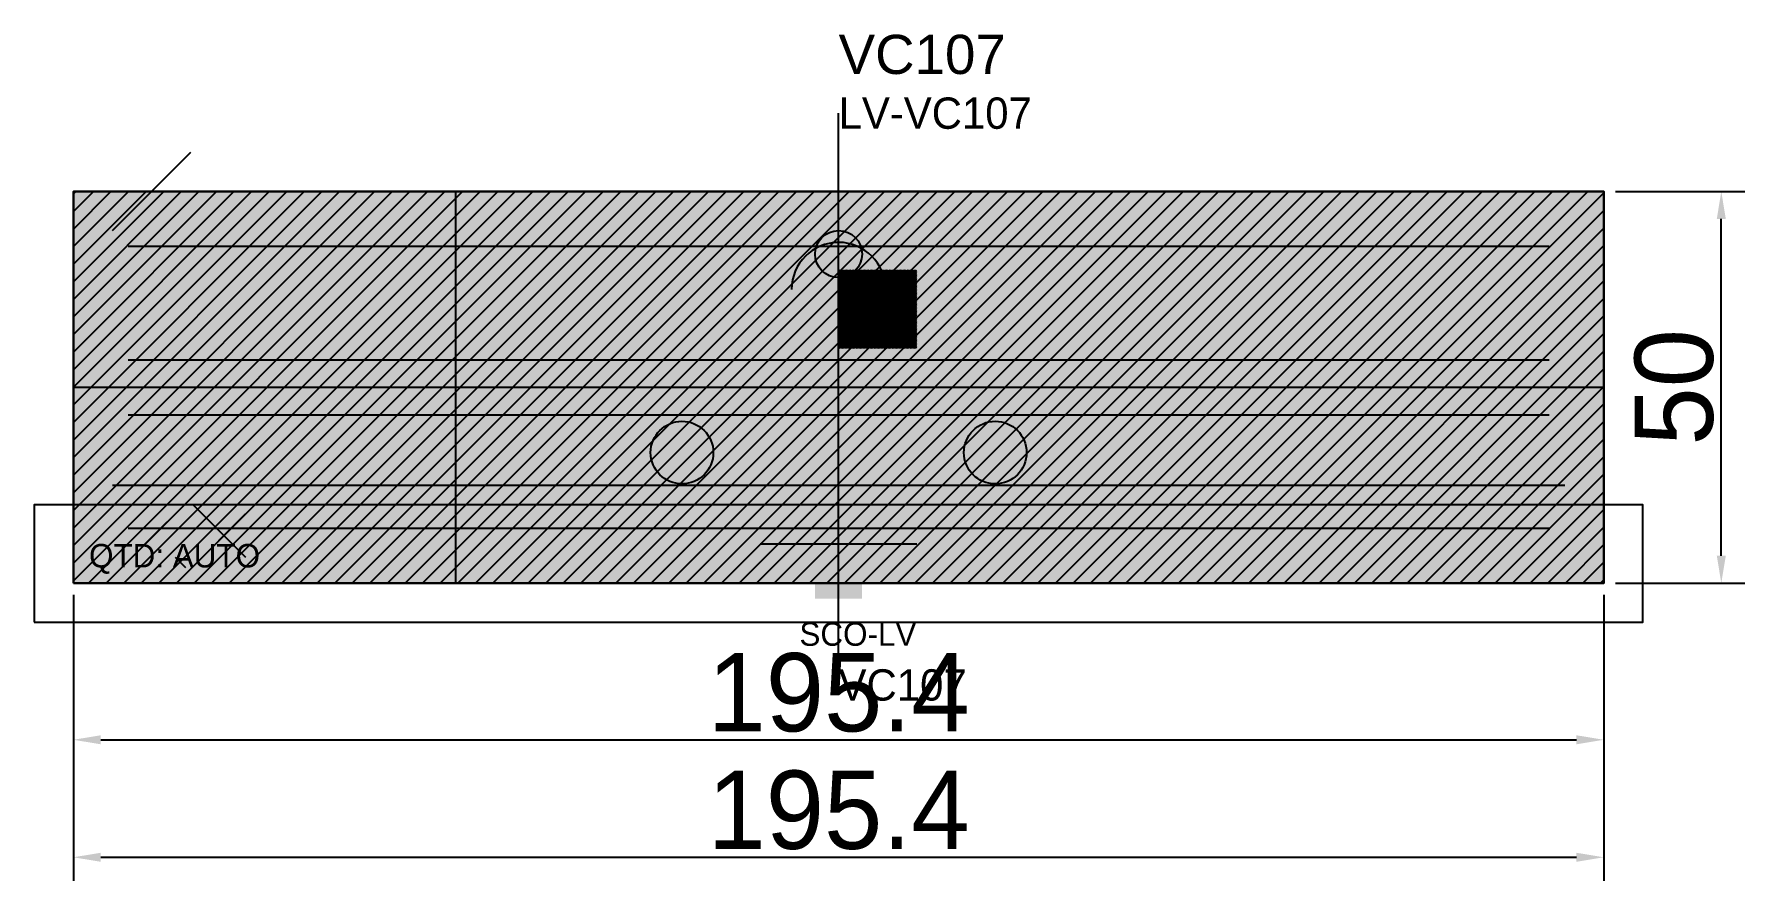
# Model space of a CAD drawing. Header units: metres. Extents: x 12791 to 13009, y 13121 to 13229.
import ezdxf

# ---------------------------------------------------------------- set-up
doc = ezdxf.new("R2010")
doc.units = ezdxf.units.M
for name, color, linetype in [('BARRA DE ANCORAGEM', 251, 'CONTINUOUS'), ('barrote', 251, 'CONTINUOUS'), ('CONCRETO', 251, 'CONTINUOUS'), ('COTA', 241, 'CONTINUOUS'), ('cotas', 241, 'CONTINUOUS'), ('Demarcação 1', 251, 'CONTINUOUS'), ('Demarcação 2', 254, 'CONTINUOUS'), ('Hachura', 251, 'CONTINUOUS'), ('HACHURA MADEIRAS', 1, 'CONTINUOUS'), ('Laje_Perimetro', 7, 'CONTINUOUS'), ('material do compensado', 7, 'CONTINUOUS'), ('NOMENCLATURA', 7, 'CONTINUOUS'), ('Painéis', 200, 'CONTINUOUS'), ('PONTALETE', 7, 'CONTINUOUS'), ('presilha', 1, 'CONTINUOUS'), ('Reaproveitamento', 251, 'CONTINUOUS'), ('SARR_3.5x7', 81, 'CONTINUOUS'), ('SCO-___-LAJ', 2, 'CONTINUOUS'), ('TENSOR', 3, 'CONTINUOUS'), ('texto', 7, 'CONTINUOUS'), ('Texto Qtd Sarr', 242, 'CONTINUOUS')]:
    doc.layers.add(name, color=color, linetype=linetype)
doc.styles.add('STR_STANDARD', font='arial.ttf')
doc.dimstyles.new('EZ DXF', dxfattribs={"dimtxt": 10, "dimasz": 3.5, "dimexe": 3, "dimexo": 1.5, "dimgap": 1, "dimtad": 1, "dimdec": 1, "dimdsep": 46, "dimcen": 2.5, "dimazin": 3, "dimtfac": 1, "dimtmove": 0, "dimatfit": 3})

msp = doc.modelspace()

# ---------------------------------------------------------------- hatches: boundary and pattern name
at = {"layer": 'Hachura'}
h = msp.add_hatch(color=3, dxfattribs=at)
h.dxf.hatch_style = 1
h.paths.add_polyline_path([(12795.5914, 13158.9905), (12991.037392, 13158.9905), (12991.037392, 13208.9905), (12795.5914, 13208.9905)])
h = msp.add_hatch(dxfattribs=at)
h.set_pattern_fill('ANSI31', scale=0.5)
h.paths.add_polyline_path([(12795.5914, 13158.9905), (12991.037392, 13158.9905), (12991.037392, 13208.9905), (12795.5914, 13208.9905)])
h = msp.add_hatch(color=3, dxfattribs=at)
h.dxf.hatch_style = 1
h.paths.add_polyline_path([(12795.5914, 13158.9905), (12991.037392, 13158.9905), (12991.037392, 13208.9905), (12795.5914, 13208.9905)])
h = msp.add_hatch(dxfattribs=at)
h.set_pattern_fill('ANSI31', scale=0.5)
h.paths.add_polyline_path([(12795.5914, 13158.9905), (12991.037392, 13158.9905), (12991.037392, 13208.9905), (12795.5914, 13208.9905)])
at = {"layer": 'HACHURA MADEIRAS'}
h = msp.add_hatch(dxfattribs=at)
h.set_pattern_fill('ANSI31', scale=2)
h.paths.add_polyline_path([(12797.5914, 13160.9905), (12807.5914, 13160.9905), (12807.5914, 13170.9905), (12797.5914, 13170.9905)])
h = msp.add_hatch(dxfattribs=at)
h.set_pattern_fill('ANSI31', scale=2)
h.paths.add_polyline_path([(12797.5914, 13160.9905), (12807.5914, 13160.9905), (12807.5914, 13170.9905), (12797.5914, 13170.9905)])
at = {"layer": 'material do compensado'}
h = msp.add_hatch(dxfattribs=at)
h.set_pattern_fill('ANSI37', scale=2)
h.paths.add_polyline_path([(12808.5914, 13160.9905), (12817.5914, 13160.9905), (12817.5914, 13168.9905), (12808.5914, 13168.9905)])
h = msp.add_hatch(dxfattribs=at)
h.set_pattern_fill('ANSI37', scale=2)
h.paths.add_polyline_path([(12808.5914, 13160.9905), (12817.5914, 13160.9905), (12817.5914, 13168.9905), (12808.5914, 13168.9905)])
at = {"layer": 'Reaproveitamento'}
h = msp.add_hatch(dxfattribs=at)
h.set_pattern_fill('SOLID')
h.paths.add_polyline_path([(12893.314396, 13188.9905), (12903.314396, 13188.9905), (12903.314396, 13198.9905), (12893.314396, 13198.9905)])
h = msp.add_hatch(dxfattribs=at)
h.set_pattern_fill('SOLID')
h.paths.add_polyline_path([(12893.314396, 13188.9905), (12903.314396, 13188.9905), (12903.314396, 13198.9905), (12893.314396, 13198.9905)])

# ---------------------------------------------------------------- linework, layer by layer
at = {"layer": 'BARRA DE ANCORAGEM'}
msp.add_line((12800.5914, 13203.9905), (12810.5914, 13213.9905), dxfattribs=at)
msp.add_line((12800.5914, 13203.9905), (12810.5914, 13213.9905), dxfattribs=at)
at = {"layer": 'barrote'}
msp.add_line((12800.5914, 13171.4905), (12986.037392, 13171.4905), dxfattribs=at)
msp.add_line((12800.5914, 13171.4905), (12986.037392, 13171.4905), dxfattribs=at)
at = {"layer": 'CONCRETO'}
msp.add_solid([(12890.314396, 13160.9905), (12896.314396, 13160.9905), (12890.314396, 13156.9905), (12896.314396, 13156.9905)], dxfattribs=at)
msp.add_solid([(12890.314396, 13160.9905), (12896.314396, 13160.9905), (12890.314396, 13156.9905), (12896.314396, 13156.9905)], dxfattribs=at)
at = {"layer": 'Demarcação 1'}
msp.add_line((12795.5914, 13183.9905), (12991.037392, 13183.9905), dxfattribs=at)
msp.add_line((12795.5914, 13183.9905), (12991.037392, 13183.9905), dxfattribs=at)
at = {"layer": 'Demarcação 2'}
msp.add_line((12844.452898, 13158.9905), (12844.452898, 13208.9905), dxfattribs=at)
msp.add_line((12844.452898, 13158.9905), (12844.452898, 13208.9905), dxfattribs=at)
at = {"layer": 'Laje_Perimetro'}
msp.add_lwpolyline([(12790.5914, 13153.9905), (12996.037392, 13153.9905), (12996.037392, 13168.9905), (12790.5914, 13168.9905)], close=True, dxfattribs=at)
msp.add_lwpolyline([(12790.5914, 13153.9905), (12996.037392, 13153.9905), (12996.037392, 13168.9905), (12790.5914, 13168.9905)], close=True, dxfattribs=at)
at = {"layer": 'Painéis'}
for points in [[(12795.5914, 13158.9905), (12795.5914, 13208.9905)], [(12795.5914, 13158.9905), (12991.037392, 13158.9905), (12991.037392, 13208.9905), (12795.5914, 13208.9905)], [(12795.5914, 13208.9905), (12991.037392, 13208.9905)], [(12795.5914, 13158.9905), (12795.5914, 13208.9905)], [(12795.5914, 13158.9905), (12991.037392, 13158.9905), (12991.037392, 13208.9905), (12795.5914, 13208.9905)], [(12795.5914, 13208.9905), (12991.037392, 13208.9905)], [(12991.037392, 13158.9905), (12991.037392, 13208.9905)], [(12991.037392, 13158.9905), (12991.037392, 13208.9905)], [(12795.5914, 13158.9905), (12991.037392, 13158.9905)], [(12795.5914, 13158.9905), (12991.037392, 13158.9905)]]:
    msp.add_lwpolyline(points, close=True, dxfattribs=at)
msp.add_arc((12893.314396, 13196.4905), 6, 0, 180, dxfattribs=at)
msp.add_arc((12893.314396, 13196.4905), 6, 0, 180, dxfattribs=at)
at = {"layer": 'PONTALETE'}
msp.add_line((12893.314396, 13148.9905), (12893.314396, 13218.9905), dxfattribs=at)
msp.add_line((12893.314396, 13148.9905), (12893.314396, 13218.9905), dxfattribs=at)
at = {"layer": 'presilha'}
for centre, radius in [((12893.314396, 13200.9905), 3), ((12893.314396, 13200.9905), 3), ((12873.314396, 13175.657167), 4), ((12873.314396, 13175.657167), 4), ((12913.314396, 13175.657167), 4), ((12913.314396, 13175.657167), 4)]:
    msp.add_circle(centre, radius, dxfattribs=at)
at = {"layer": 'SARR_3.5x7'}
for p, q in [((12802.5914, 13201.9905), (12984.037392, 13201.9905)), ((12802.5914, 13201.9905), (12984.037392, 13201.9905)), ((12802.5914, 13187.4905), (12984.037392, 13187.4905)), ((12802.5914, 13187.4905), (12984.037392, 13187.4905)), ((12802.5914, 13180.4905), (12984.037392, 13180.4905)), ((12802.5914, 13180.4905), (12984.037392, 13180.4905)), ((12802.5914, 13165.9905), (12984.037392, 13165.9905)), ((12802.5914, 13165.9905), (12984.037392, 13165.9905))]:
    msp.add_line(p, q, dxfattribs=at)
at = {"layer": 'TENSOR'}
msp.add_line((12883.314396, 13163.9905), (12903.314396, 13163.9905), dxfattribs=at)
msp.add_line((12883.314396, 13163.9905), (12903.314396, 13163.9905), dxfattribs=at)

# ---------------------------------------------------------------- texts
at = {"layer": 'NOMENCLATURA', "style": 'STR_STANDARD'}
msp.add_text('VC107', height=5, dxfattribs=at).set_placement((12893.314396, 13223.9905))
msp.add_text('VC107', height=5, dxfattribs=at).set_placement((12893.314396, 13223.9905))
at = {"layer": 'NOMENCLATURA', "insert": (12893.314396, 13220.9905), "char_height": 4, "attachment_point": 1}
msp.add_mtext('LV-VC107', dxfattribs=at)
msp.add_mtext('LV-VC107', dxfattribs=at)
at = {"layer": 'SCO-___-LAJ'}
msp.add_text('SCO-LV', height=3, dxfattribs=at).set_placement((12888.314396, 13150.9905))
msp.add_text('SCO-LV', height=3, dxfattribs=at).set_placement((12888.314396, 13150.9905))
at = {"layer": 'texto'}
msp.add_text('VC107', height=4, dxfattribs=at).set_placement((12893.314396, 13143.9905))
msp.add_text('VC107', height=4, dxfattribs=at).set_placement((12893.314396, 13143.9905))
at = {"layer": 'Texto Qtd Sarr'}
msp.add_text('QTD: AUTO', height=3, dxfattribs=at).set_placement((12797.5914, 13160.9905))
msp.add_text('QTD: AUTO', height=3, dxfattribs=at).set_placement((12797.5914, 13160.9905))

# ---------------------------------------------------------------- dimensions: what is measured, and where the dimension line sits
at = {"layer": 'COTA', "color": 1}
msp.add_linear_dim(base=(13006.037392, 13158.9905), p1=(12991.037392, 13158.9905), p2=(12991.037392, 13208.9905), angle=90, dimstyle='EZ DXF', dxfattribs=at).render()
msp.add_linear_dim(base=(13006.037392, 13158.9905), p1=(12991.037392, 13158.9905), p2=(12991.037392, 13208.9905), angle=90, dimstyle='EZ DXF', dxfattribs=at).render()
msp.add_linear_dim(base=(12795.5914, 13138.9905), p1=(12795.5914, 13158.9905), p2=(12991.037392, 13158.9905), dimstyle='EZ DXF', dxfattribs=at).render()
msp.add_linear_dim(base=(12795.5914, 13138.9905), p1=(12795.5914, 13158.9905), p2=(12991.037392, 13158.9905), dimstyle='EZ DXF', dxfattribs=at).render()
at = {"layer": 'cotas'}
msp.add_linear_dim(base=(12795.5914, 13123.9905), p1=(12795.5914, 13138.9905), p2=(12991.037392, 13138.9905), dimstyle='EZ DXF', dxfattribs=at).render()
msp.add_linear_dim(base=(12795.5914, 13123.9905), p1=(12795.5914, 13138.9905), p2=(12991.037392, 13138.9905), dimstyle='EZ DXF', dxfattribs=at).render()

doc.saveas('drawing.dxf')
